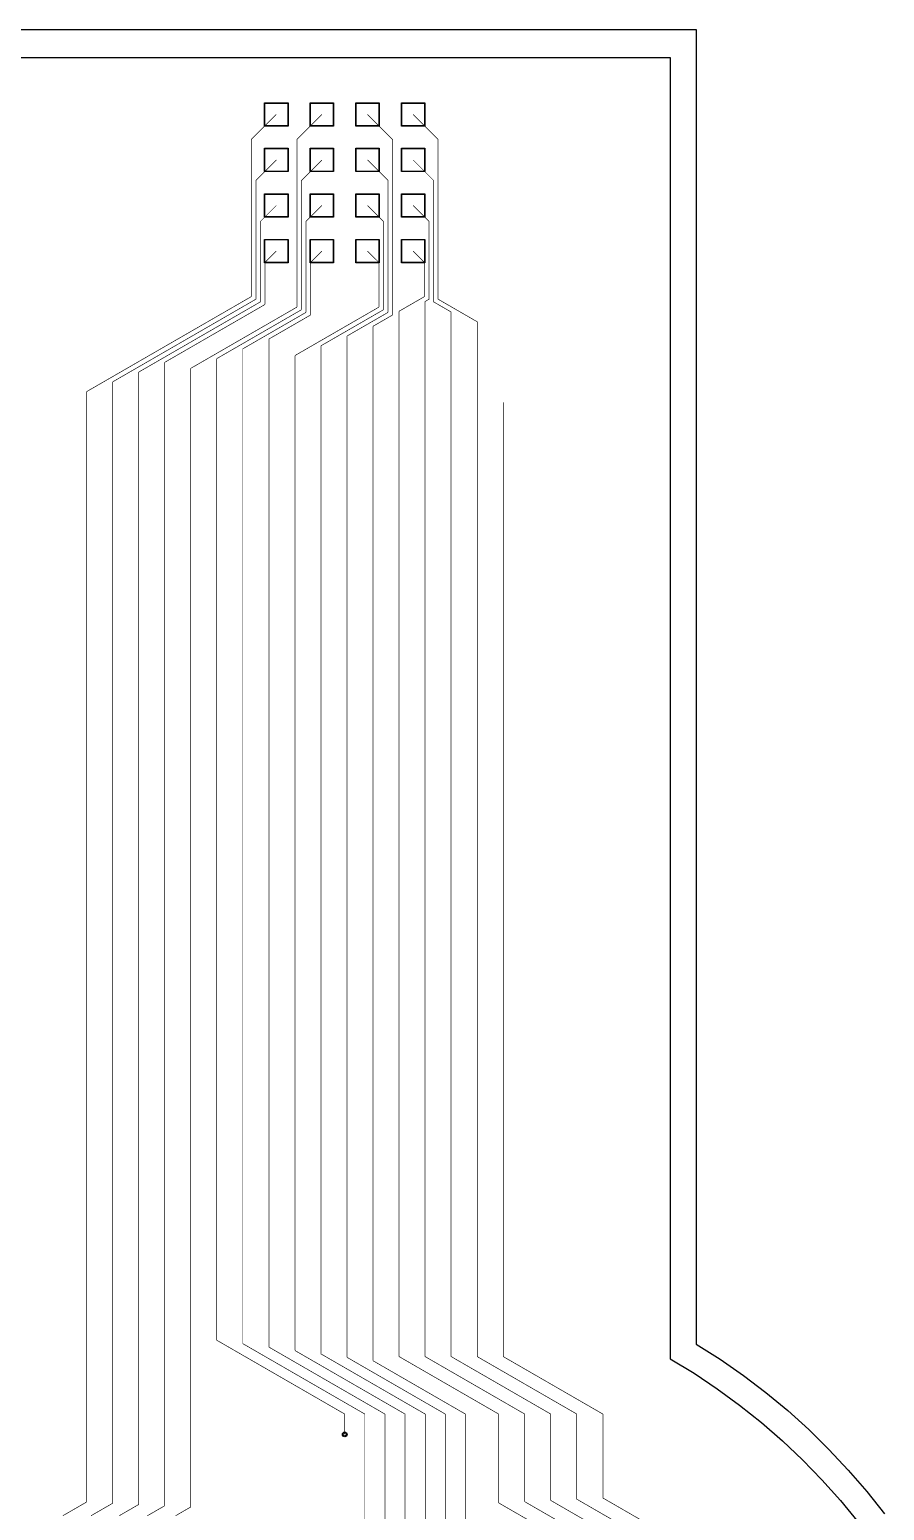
# Model space of a CAD drawing. Header units: metres. Extents: x -54999 to 54999, y -52014 to 54102.
# Drawn here: x -35137 to -22007, y 6332 to 29088 of the extents above; entities that cross this region are included whole.
import ezdxf

# ---------------------------------------------------------------- set-up
doc = ezdxf.new("R2010")
doc.units = ezdxf.units.M
for name, color, linetype in [('eDura_outline_ext', 6, 'Continuous'), ('eDura_outline_int', 6, 'Continuous'), ('etch', 3, 'Continuous'), ('metal', 4, 'Continuous')]:
    doc.layers.add(name, color=color, linetype=linetype)

msp = doc.modelspace()

# ---------------------------------------------------------------- linework, layer by layer
at = {"layer": 'eDura_outline_ext'}
msp.add_lwpolyline([(-38586.436, 6280.45), (-38316.548, 6621.608), (-38032.628, 6951.182), (-37735.175, 7268.595), (-37424.709, 7573.291), (-37101.772, 7864.738), (-36766.93, 8142.424), (-36420.768, 8405.866), (-36063.893, 8654.601), (-35696.928, 8888.194), (-35696.928, 8888.194), (-35696.928, 29088.194), (-24896.928, 29088.194), (-24896.928, 8888.194), (-24896.928, 8888.194), (-24529.963, 8654.601), (-24173.087, 8405.866), (-23826.926, 8142.424), (-23492.084, 7864.738), (-23169.147, 7573.291), (-22858.68, 7268.595), (-22561.227, 6951.182), (-22277.308, 6621.608), (-22007.419, 6280.45)], dxfattribs=at)
at = {"layer": 'eDura_outline_int'}
msp.add_lwpolyline([(-38181.419, 6151), (-37911.387, 6482.284), (-37627.447, 6801.727), (-37330.115, 7108.746), (-37019.937, 7402.78), (-36697.477, 7683.291), (-36363.327, 7949.768), (-36018.094, 8201.723), (-35662.412, 8438.696), (-35296.928, 8660.254), (-35296.928, 8660.254), (-35296.928, 28660.254), (-25296.928, 28660.254), (-25296.928, 8660.254), (-25296.928, 8660.254), (-24931.444, 8438.696), (-24575.761, 8201.723), (-24230.529, 7949.768), (-23896.378, 7683.291), (-23573.919, 7402.78), (-23263.74, 7108.746), (-22966.409, 6801.727), (-22682.468, 6482.284), (-22412.436, 6151)], dxfattribs=at)
at = {"layer": 'etch'}
for points in [[(-31521.928, 27610.254), (-31521.928, 27960.254), (-31171.928, 27960.254), (-31171.928, 27610.254), (-31521.928, 27610.254)], [(-30821.928, 27610.254), (-30821.928, 27960.254), (-30471.928, 27960.254), (-30471.928, 27610.254), (-30821.928, 27610.254)], [(-30121.928, 27610.254), (-30121.928, 27960.254), (-29771.928, 27960.254), (-29771.928, 27610.254), (-30121.928, 27610.254)], [(-29421.928, 27610.254), (-29421.928, 27960.254), (-29071.928, 27960.254), (-29071.928, 27610.254), (-29421.928, 27610.254)], [(-31521.928, 26910.254), (-31521.928, 27260.254), (-31171.928, 27260.254), (-31171.928, 26910.254), (-31521.928, 26910.254)], [(-30821.928, 26910.254), (-30821.928, 27260.254), (-30471.928, 27260.254), (-30471.928, 26910.254), (-30821.928, 26910.254)], [(-30121.928, 26910.254), (-30121.928, 27260.254), (-29771.928, 27260.254), (-29771.928, 26910.254), (-30121.928, 26910.254)], [(-29421.928, 26910.254), (-29421.928, 27260.254), (-29071.928, 27260.254), (-29071.928, 26910.254), (-29421.928, 26910.254)], [(-31521.928, 26210.254), (-31521.928, 26560.254), (-31171.928, 26560.254), (-31171.928, 26210.254), (-31521.928, 26210.254)], [(-30821.928, 26210.254), (-30821.928, 26560.254), (-30471.928, 26560.254), (-30471.928, 26210.254), (-30821.928, 26210.254)], [(-30121.928, 26210.254), (-30121.928, 26560.254), (-29771.928, 26560.254), (-29771.928, 26210.254), (-30121.928, 26210.254)], [(-29421.928, 26210.254), (-29421.928, 26560.254), (-29071.928, 26560.254), (-29071.928, 26210.254), (-29421.928, 26210.254)], [(-31521.928, 25510.254), (-31521.928, 25860.254), (-31171.928, 25860.254), (-31171.928, 25510.254), (-31521.928, 25510.254)], [(-30821.928, 25510.254), (-30821.928, 25860.254), (-30471.928, 25860.254), (-30471.928, 25510.254), (-30821.928, 25510.254)], [(-30121.928, 25510.254), (-30121.928, 25860.254), (-29771.928, 25860.254), (-29771.928, 25510.254), (-30121.928, 25510.254)], [(-29421.928, 25510.254), (-29421.928, 25860.254), (-29071.928, 25860.254), (-29071.928, 25510.254), (-29421.928, 25510.254)]]:
    msp.add_lwpolyline(points, close=True, dxfattribs=at)
msp.add_circle((-30296.928, 7500), 25, dxfattribs=at)
at = {"layer": 'metal'}
for points in [[(-31346.928, 27785.254, 10, 10, 0), (-31731.928, 27400.254, 10, 10, 0)], [(-30646.928, 27785.254, 10, 10, 0), (-31031.928, 27400.254, 10, 10, 0)], [(-29946.928, 27785.254, 10, 10, 0), (-29561.928, 27400.254, 10, 10, 0)], [(-29246.928, 27785.254, 10, 10, 0), (-28861.928, 27400.254, 10, 10, 0)], [(-31731.928, 27400.254, 10, 10, 0), (-31731.928, 24985.254, 10, 10, 0)], [(-31031.928, 27400.254, 10, 10, 0), (-31031.928, 24985.254, 10, 10, 0)], [(-29561.928, 27400.254, 10, 10, 0), (-29561.928, 24985.254, 10, 10, 0)], [(-28861.928, 27400.254, 10, 10, 0), (-28861.928, 24944.84, 10, 10, 0)], [(-31346.928, 27085.254, 10, 10, 0), (-31661.928, 26770.254, 10, 10, 0)], [(-30646.928, 27085.254, 10, 10, 0), (-30961.928, 26770.254, 10, 10, 0)], [(-29946.928, 27085.254, 10, 10, 0), (-29631.928, 26770.254, 10, 10, 0)], [(-29246.928, 27085.254, 10, 10, 0), (-28931.928, 26770.254, 10, 10, 0)], [(-31661.928, 26770.254, 10, 10, 0), (-31661.928, 24985.254, 10, 10, 0)], [(-30961.928, 26770.254, 10, 10, 0), (-30961.928, 24985.254, 10, 10, 0)], [(-29631.928, 26770.254, 10, 10, 0), (-29631.928, 24985.254, 10, 10, 0)], [(-28931.928, 26770.254, 10, 10, 0), (-28931.928, 24985.254, 10, 10, 0)], [(-31346.928, 26385.254, 10, 10, 0), (-31591.928, 26140.254, 10, 10, 0)], [(-30646.928, 26385.254, 10, 10, 0), (-30891.928, 26140.254, 10, 10, 0)], [(-29946.928, 26385.254, 10, 10, 0), (-29701.928, 26140.254, 10, 10, 0)], [(-29246.928, 26385.254, 10, 10, 0), (-29001.928, 26140.254, 10, 10, 0)], [(-31591.928, 26140.254, 10, 10, 0), (-31591.928, 24985.254, 10, 10, 0)], [(-30891.928, 26140.254, 10, 10, 0), (-30891.928, 24985.254, 10, 10, 0)], [(-29701.928, 26140.254, 10, 10, 0), (-29701.928, 24985.254, 10, 10, 0)], [(-29001.928, 26140.254, 10, 10, 0), (-29001.928, 24985.254, 10, 10, 0)], [(-31346.928, 25685.254, 10, 10, 0), (-31521.928, 25510.254, 10, 10, 0)], [(-31521.928, 25510.254, 10, 10, 0), (-31521.928, 24985.254, 10, 10, 0)], [(-30646.928, 25685.254, 10, 10, 0), (-30821.928, 25510.254, 10, 10, 0)], [(-30821.928, 25510.254, 10, 10, 0), (-30821.928, 24985.254, 10, 10, 0)], [(-29946.928, 25685.254, 10, 10, 0), (-29771.928, 25510.254, 10, 10, 0)], [(-29771.928, 25510.254, 10, 10, 0), (-29771.928, 24985.254, 10, 10, 0)], [(-29246.928, 25685.254, 10, 10, 0), (-29071.928, 25510.254, 10, 10, 0)], [(-29071.928, 25510.254, 10, 10, 0), (-29071.928, 24985.254, 10, 10, 0)], [(-31731.928, 24985.254, 10, 10, 0), (-34261.991, 23524.521, 10, 10, 0)], [(-31661.928, 24944.84, 10, 10, 0), (-33861.991, 23674.632, 10, 10, 0)], [(-31591.928, 24904.425, 10, 10, 0), (-33461.991, 23824.743, 10, 10, 0)], [(-31521.928, 24864.01, 10, 10, 0), (-33061.991, 23974.854, 10, 10, 0)], [(-31031.928, 24823.596, 10, 10, 0), (-32661.991, 23882.478, 10, 10, 0)], [(-31731.928, 24985.254, 10, 10, 0), (-31731.928, 24985.254, 10, 10, 0)], [(-31661.928, 24985.254, 10, 10, 0), (-31661.928, 24944.84, 10, 10, 0)], [(-31591.928, 24985.254, 10, 10, 0), (-31591.928, 24904.425, 10, 10, 0)], [(-31521.928, 24985.254, 10, 10, 0), (-31521.928, 24864.01, 10, 10, 0)], [(-29771.928, 24823.596, 10, 10, 0), (-31061.991, 24078.777, 10, 10, 0)], [(-31031.928, 24985.254, 10, 10, 0), (-31031.928, 24823.596, 10, 10, 0)], [(-30961.928, 24985.254, 10, 10, 0), (-30961.928, 24783.181, 10, 10, 0)], [(-30891.928, 24985.254, 10, 10, 0), (-30891.928, 24742.767, 10, 10, 0)], [(-30821.928, 24985.254, 10, 10, 0), (-30821.928, 24702.352, 10, 10, 0)], [(-29771.928, 24985.254, 10, 10, 0), (-29771.928, 24823.596, 10, 10, 0)], [(-29701.928, 24985.254, 10, 10, 0), (-29701.928, 24783.181, 10, 10, 0)], [(-29631.928, 24985.254, 10, 10, 0), (-29631.928, 24742.767, 10, 10, 0)], [(-29561.928, 24985.254, 10, 10, 0), (-29561.928, 24702.352, 10, 10, 0)], [(-29071.928, 24985.254, 10, 10, 0), (-29461.991, 24760.051, 10, 10, 0)], [(-29071.928, 24985.254, 10, 10, 0), (-29071.928, 24985.254, 10, 10, 0)], [(-29001.928, 24944.84, 10, 10, 0), (-29061.991, 24910.162, 10, 10, 0)], [(-29061.991, 8695.919, 10, 10, 0), (-29061.991, 24910.162, 10, 10, 0)], [(-29001.928, 24985.254, 10, 10, 0), (-29001.928, 24944.84, 10, 10, 0)], [(-28931.928, 24985.254, 10, 10, 0), (-28931.928, 24904.425, 10, 10, 0)], [(-28931.928, 24904.425, 10, 10, 0), (-28661.991, 24748.577, 10, 10, 0)], [(-28861.928, 24985.254, 10, 10, 0), (-28861.928, 24985.254, 10, 10, 0)], [(-28861.928, 24944.84, 10, 10, 0), (-28261.991, 24598.466, 10, 10, 0)], [(-30961.928, 24783.181, 10, 10, 0), (-32261.991, 24032.589, 10, 10, 0)], [(-30891.928, 24742.767, 10, 10, 0), (-31861.991, 24182.7, 10, 10, 0)], [(-30821.928, 24702.352, 10, 10, 0), (-31461.991, 24332.812, 10, 10, 0)], [(-29701.928, 24783.181, 10, 10, 0), (-30661.991, 24228.889, 10, 10, 0)], [(-29631.928, 24742.767, 10, 10, 0), (-30261.991, 24379, 10, 10, 0)], [(-29561.928, 24702.352, 10, 10, 0), (-29861.991, 24529.111, 10, 10, 0)], [(-29461.991, 8695.919, 10, 10, 0), (-29461.991, 24760.051, 10, 10, 0)], [(-28661.991, 8695.919, 10, 10, 0), (-28661.991, 24748.577, 10, 10, 0)], [(-28261.991, 8695.919, 10, 10, 0), (-28261.991, 24598.466, 10, 10, 0)], [(-30261.991, 8684.336, 10, 10, 0), (-30261.991, 24379, 10, 10, 0)], [(-29861.991, 8631.797, 10, 10, 0), (-29861.991, 24529.111, 10, 10, 0)], [(-31861.991, 8894.491, 10, 10, 0), (-31861.991, 24182.7, 10, 10, 0)], [(-31461.991, 8841.952, 10, 10, 0), (-31461.991, 24332.812, 10, 10, 0)], [(-30661.991, 8736.874, 10, 10, 0), (-30661.991, 24228.889, 10, 10, 0)], [(-33061.991, 6403.612, 10, 10, 0), (-33061.991, 23974.854, 10, 10, 0)], [(-32261.991, 8947.03, 10, 10, 0), (-32261.991, 24032.589, 10, 10, 0)], [(-31061.991, 8789.413, 10, 10, 0), (-31061.991, 24078.777, 10, 10, 0)], [(-33861.991, 6441.717, 10, 10, 0), (-33861.991, 23674.632, 10, 10, 0)], [(-33461.991, 6422.664, 10, 10, 0), (-33461.991, 23824.743, 10, 10, 0)], [(-32661.991, 6384.559, 10, 10, 0), (-32661.991, 23882.478, 10, 10, 0)], [(-34261.991, 6460.77, 10, 10, 0), (-34261.991, 23524.521, 10, 10, 0)], [(-27861.991, 8695.919, 10, 10, 0), (-27861.991, 23361.037, 10, 10, 0)], [(-30296.928, 7812.5, 10, 10, 0), (-32261.991, 8947.03, 10, 10, 0)], [(-29987.928, 7812.5, 10, 10, 0), (-31861.991, 8894.491, 10, 10, 0)], [(-29678.928, 7812.5, 10, 10, 0), (-31461.991, 8841.952, 10, 10, 0)], [(-29369.928, 7812.5, 10, 10, 0), (-31061.991, 8789.413, 10, 10, 0)], [(-29060.928, 7812.5, 10, 10, 0), (-30661.991, 8736.874, 10, 10, 0)], [(-28751.928, 7812.5, 10, 10, 0), (-30261.991, 8684.336, 10, 10, 0)], [(-27931.864, 7812.5, 10, 10, 0), (-29461.991, 8695.919, 10, 10, 0)], [(-27531.864, 7812.5, 10, 10, 0), (-29061.991, 8695.919, 10, 10, 0)], [(-27131.864, 7812.5, 10, 10, 0), (-28661.991, 8695.919, 10, 10, 0)], [(-26731.864, 7812.5, 10, 10, 0), (-28261.991, 8695.919, 10, 10, 0)], [(-26331.864, 7812.5, 10, 10, 0), (-27861.991, 8695.919, 10, 10, 0)], [(-28442.928, 7812.5, 10, 10, 0), (-29861.991, 8631.797, 10, 10, 0)], [(-30296.928, 7500, 10, 10, 0), (-30296.928, 7812.5, 10, 10, 0)], [(-29987.928, 5178.401, 10, 10, 0), (-29987.928, 7812.5, 10, 10, 0)], [(-29678.928, 2856.802, 10, 10, 0), (-29678.928, 7812.5, 10, 10, 0)], [(-29369.928, 535.204, 10, 10, 0), (-29369.928, 7812.5, 10, 10, 0)], [(-29060.928, -1786.395, 10, 10, 0), (-29060.928, 7812.5, 10, 10, 0)], [(-28751.928, -4107.994, 10, 10, 0), (-28751.928, 7812.5, 10, 10, 0)], [(-28442.928, -6429.593, 10, 10, 0), (-28442.928, 7812.5, 10, 10, 0)], [(-27931.864, 6447.03, 10, 10, 0), (-27931.864, 7812.5, 10, 10, 0)], [(-27931.864, 7812.5, 10, 10, 0), (-27931.864, 7812.5, 10, 10, 0)], [(-27531.864, 6466.083, 10, 10, 0), (-27531.864, 7812.5, 10, 10, 0)], [(-27531.864, 7812.5, 10, 10, 0), (-27531.864, 7812.5, 10, 10, 0)], [(-27131.864, 6485.135, 10, 10, 0), (-27131.864, 7812.5, 10, 10, 0)], [(-27131.864, 7812.5, 10, 10, 0), (-27131.864, 7812.5, 10, 10, 0)], [(-26731.864, 6504.188, 10, 10, 0), (-26731.864, 7812.5, 10, 10, 0)], [(-26731.864, 7812.5, 10, 10, 0), (-26731.864, 7812.5, 10, 10, 0)], [(-26331.864, 6523.24, 10, 10, 0), (-26331.864, 7812.5, 10, 10, 0)], [(-26331.864, 7812.5, 10, 10, 0), (-26331.864, 7812.5, 10, 10, 0)], [(-30296.928, 7500, 10, 10, 0), (-30296.928, 7500, 10, 10, 0)], [(-34627.055, 6250, 10, 10, 0), (-34261.991, 6460.77, 10, 10, 0)], [(-34194.055, 6250, 10, 10, 0), (-33861.991, 6441.717, 10, 10, 0)], [(-33761.055, 6250, 10, 10, 0), (-33461.991, 6422.664, 10, 10, 0)], [(-33328.055, 6250, 10, 10, 0), (-33061.991, 6403.612, 10, 10, 0)], [(-32895.055, 6250, 10, 10, 0), (-32661.991, 6384.559, 10, 10, 0)], [(-25966.801, 5312.5, 10, 10, 0), (-27931.864, 6447.03, 10, 10, 0)], [(-25533.801, 5312.5, 10, 10, 0), (-27531.864, 6466.083, 10, 10, 0)], [(-25100.801, 5312.5, 10, 10, 0), (-27131.864, 6485.135, 10, 10, 0)], [(-24667.801, 5312.5, 10, 10, 0), (-26731.864, 6504.188, 10, 10, 0)], [(-24234.801, 5312.5, 10, 10, 0), (-26331.864, 6523.24, 10, 10, 0)]]:
    msp.add_lwpolyline(points, format="xyseb", dxfattribs=at)
for points in [[(-31526.928, 27605.254), (-31526.928, 27965.254), (-31166.928, 27965.254), (-31166.928, 27605.254), (-31526.928, 27605.254)], [(-30826.928, 27605.254), (-30826.928, 27965.254), (-30466.928, 27965.254), (-30466.928, 27605.254), (-30826.928, 27605.254)], [(-30126.928, 27605.254), (-30126.928, 27965.254), (-29766.928, 27965.254), (-29766.928, 27605.254), (-30126.928, 27605.254)], [(-29426.928, 27605.254), (-29426.928, 27965.254), (-29066.928, 27965.254), (-29066.928, 27605.254), (-29426.928, 27605.254)], [(-31526.928, 26905.254), (-31526.928, 27265.254), (-31166.928, 27265.254), (-31166.928, 26905.254), (-31526.928, 26905.254)], [(-30826.928, 26905.254), (-30826.928, 27265.254), (-30466.928, 27265.254), (-30466.928, 26905.254), (-30826.928, 26905.254)], [(-30126.928, 26905.254), (-30126.928, 27265.254), (-29766.928, 27265.254), (-29766.928, 26905.254), (-30126.928, 26905.254)], [(-29426.928, 26905.254), (-29426.928, 27265.254), (-29066.928, 27265.254), (-29066.928, 26905.254), (-29426.928, 26905.254)], [(-31526.928, 26205.254), (-31526.928, 26565.254), (-31166.928, 26565.254), (-31166.928, 26205.254), (-31526.928, 26205.254)], [(-30826.928, 26205.254), (-30826.928, 26565.254), (-30466.928, 26565.254), (-30466.928, 26205.254), (-30826.928, 26205.254)], [(-30126.928, 26205.254), (-30126.928, 26565.254), (-29766.928, 26565.254), (-29766.928, 26205.254), (-30126.928, 26205.254)], [(-29426.928, 26205.254), (-29426.928, 26565.254), (-29066.928, 26565.254), (-29066.928, 26205.254), (-29426.928, 26205.254)], [(-31526.928, 25505.254), (-31526.928, 25865.254), (-31166.928, 25865.254), (-31166.928, 25505.254), (-31526.928, 25505.254)], [(-30826.928, 25505.254), (-30826.928, 25865.254), (-30466.928, 25865.254), (-30466.928, 25505.254), (-30826.928, 25505.254)], [(-30126.928, 25505.254), (-30126.928, 25865.254), (-29766.928, 25865.254), (-29766.928, 25505.254), (-30126.928, 25505.254)], [(-29426.928, 25505.254), (-29426.928, 25865.254), (-29066.928, 25865.254), (-29066.928, 25505.254), (-29426.928, 25505.254)]]:
    msp.add_lwpolyline(points, close=True, dxfattribs=at)
msp.add_circle((-30296.928, 7500), 35, dxfattribs=at)

doc.saveas('drawing.dxf')
